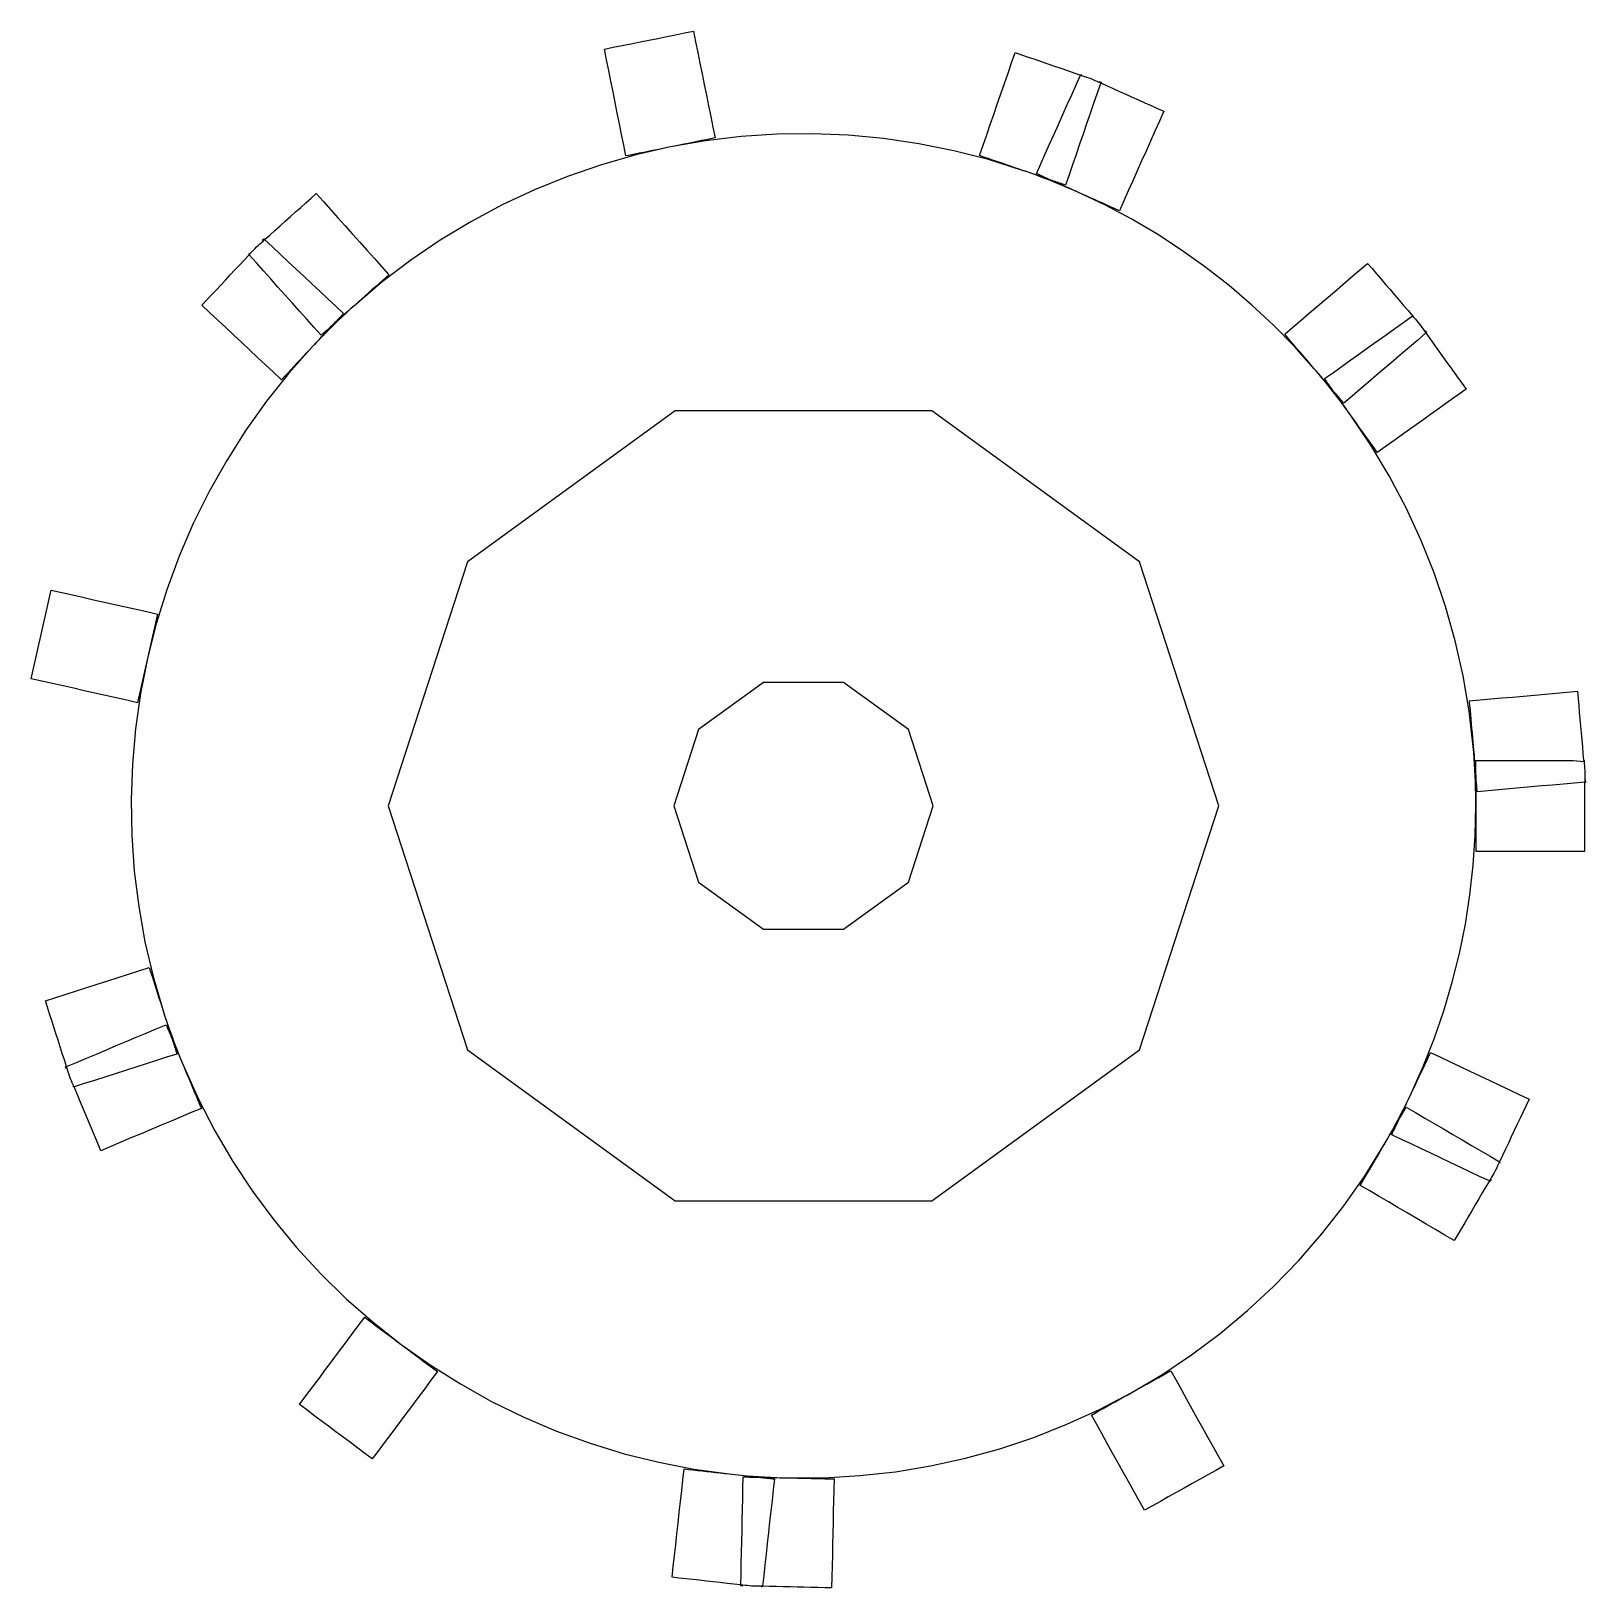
# Model space of a CAD drawing. Extents: x -29.8 to 30.1, y -30.1 to 29.9.
import ezdxf

# ---------------------------------------------------------------- set-up
doc = ezdxf.new("R2010")
doc.units = 0
doc.layers.get('0').update_dxf_attribs({"linetype": 'CONTINUOUS'})

msp = doc.modelspace()

# ---------------------------------------------------------------- linework, layer by layer
for points in [[(-4.156, 29.44), (-4.073, 29.028), (-3.99, 28.616), (-3.906, 28.205), (-3.823, 27.793), (-3.74, 27.381), (-3.657, 26.969), (-3.574, 26.558), (-3.491, 26.146), (-3.408, 25.734), (-3.579, 25.7), (-3.751, 25.665), (-3.923, 25.631), (-4.094, 25.596), (-4.266, 25.561), (-4.437, 25.527), (-4.609, 25.492), (-4.78, 25.457), (-4.952, 25.423), (-5.123, 25.388), (-5.295, 25.354), (-5.466, 25.319), (-5.638, 25.284), (-5.81, 25.25), (-5.981, 25.215), (-6.153, 25.181), (-6.324, 25.146), (-6.496, 25.111), (-6.667, 25.077), (-6.839, 25.042), (-6.922, 25.454), (-7.005, 25.865), (-7.088, 26.277), (-7.171, 26.689), (-7.254, 27.101), (-7.337, 27.512), (-7.42, 27.924), (-7.503, 28.336), (-7.587, 28.747), (-7.67, 29.159), (-7.327, 29.228), (-6.983, 29.298), (-6.64, 29.367), (-6.297, 29.436), (-5.954, 29.505), (-5.611, 29.574), (-5.268, 29.644), (-4.925, 29.713), (-4.582, 29.782), (-4.239, 29.851)], [(16, 0), (12.944, 9.405), (4.944, 15.217), (-4.944, 15.217), (-12.944, 9.405), (-16, 0), (-12.944, -9.405), (-4.944, -15.217), (4.944, -15.217), (12.944, -9.405)], [(-28.573, 8.22), (-28.163, 8.128), (-27.753, 8.036), (-27.343, 7.943), (-26.934, 7.851), (-26.524, 7.759), (-26.114, 7.667), (-25.704, 7.575), (-25.295, 7.483), (-24.885, 7.39), (-24.923, 7.22), (-24.962, 7.049), (-25, 6.878), (-25.038, 6.708), (-25.077, 6.537), (-25.115, 6.366), (-25.154, 6.195), (-25.192, 6.025), (-25.23, 5.854), (-25.269, 5.683), (-25.307, 5.512), (-25.346, 5.342), (-25.384, 5.171), (-25.422, 5), (-25.461, 4.829), (-25.499, 4.659), (-25.538, 4.488), (-25.576, 4.317), (-25.614, 4.146), (-25.653, 3.976), (-26.063, 4.068), (-26.472, 4.16), (-26.882, 4.252), (-27.292, 4.344), (-27.702, 4.437), (-28.111, 4.529), (-28.521, 4.621), (-28.931, 4.713), (-29.341, 4.805), (-29.75, 4.897), (-29.674, 5.239), (-29.597, 5.58), (-29.52, 5.922), (-29.443, 6.263), (-29.366, 6.605), (-29.29, 6.946), (-29.213, 7.288), (-29.136, 7.629), (-29.059, 7.971), (-28.982, 8.312)], [(5, 0), (4.045, 2.939), (1.545, 4.755), (-1.545, 4.755), (-4.045, 2.939), (-5, 0), (-4.045, -2.939), (-1.545, -4.755), (1.545, -4.755), (4.045, -2.939)], [(-19.164, -22.731), (-18.913, -22.394), (-18.662, -22.058), (-18.41, -21.721), (-18.159, -21.385), (-17.908, -21.048), (-17.656, -20.712), (-17.405, -20.376), (-17.153, -20.039), (-16.902, -19.703), (-16.762, -19.807), (-16.622, -19.912), (-16.482, -20.017), (-16.341, -20.121), (-16.201, -20.226), (-16.061, -20.331), (-15.921, -20.436), (-15.781, -20.54), (-15.64, -20.645), (-15.5, -20.75), (-15.36, -20.855), (-15.22, -20.959), (-15.08, -21.064), (-14.939, -21.169), (-14.799, -21.274), (-14.659, -21.378), (-14.519, -21.483), (-14.379, -21.588), (-14.238, -21.692), (-14.098, -21.797), (-14.349, -22.134), (-14.601, -22.47), (-14.852, -22.807), (-15.104, -23.143), (-15.355, -23.48), (-15.606, -23.816), (-15.858, -24.153), (-16.109, -24.489), (-16.36, -24.826), (-16.612, -25.162), (-16.892, -24.953), (-17.172, -24.743), (-17.453, -24.534), (-17.733, -24.324), (-18.014, -24.115), (-18.294, -23.905), (-18.574, -23.696), (-18.855, -23.486), (-19.135, -23.277), (-19.416, -23.067)], [(12.931, -26.772), (12.727, -26.405), (12.522, -26.038), (12.318, -25.672), (12.113, -25.305), (11.908, -24.938), (11.704, -24.571), (11.499, -24.205), (11.295, -23.838), (11.09, -23.471), (11.243, -23.386), (11.396, -23.3), (11.548, -23.215), (11.701, -23.13), (11.854, -23.045), (12.007, -22.959), (12.16, -22.874), (12.313, -22.789), (12.465, -22.704), (12.618, -22.618), (12.771, -22.533), (12.924, -22.448), (13.077, -22.363), (13.229, -22.277), (13.382, -22.192), (13.535, -22.107), (13.688, -22.022), (13.841, -21.936), (13.994, -21.851), (14.146, -21.766), (14.351, -22.133), (14.556, -22.499), (14.76, -22.866), (14.965, -23.233), (15.17, -23.6), (15.374, -23.967), (15.579, -24.333), (15.783, -24.7), (15.988, -25.067), (16.193, -25.434), (15.887, -25.604), (15.581, -25.775), (15.276, -25.945), (14.97, -26.116), (14.664, -26.286), (14.359, -26.457), (14.053, -26.627), (13.747, -26.798), (13.442, -26.968), (13.136, -27.139)]]:
    msp.add_lwpolyline(points, close=True)
for points in [[(11.382, 27.915), (11.461, 27.888), (11.448, 27.853), (11.692, 27.744), (11.935, 27.635), (12.178, 27.527), (12.421, 27.418), (12.665, 27.309), (12.908, 27.2), (13.151, 27.092), (13.394, 26.983), (13.638, 26.874), (13.881, 26.766), (13.71, 26.382), (13.538, 25.999), (13.367, 25.615), (13.195, 25.232), (13.024, 24.848), (12.853, 24.465), (12.681, 24.081), (12.51, 23.698), (12.338, 23.315), (12.167, 22.931), (12.007, 23.003), (11.847, 23.074), (11.688, 23.145), (11.528, 23.217), (11.368, 23.288), (11.208, 23.36), (11.049, 23.431), (10.889, 23.502), (10.729, 23.574), (10.569, 23.645), (10.465, 23.692), (10.36, 23.739), (10.255, 23.786), (10.15, 23.833), (10.046, 23.879), (9.941, 23.926), (9.836, 23.973), (9.732, 24.02), (9.627, 24.067), (9.522, 24.113), (9.467, 24.138), (9.412, 24.163), (9.357, 24.187), (9.302, 24.212), (9.247, 24.236), (9.192, 24.261), (9.137, 24.286), (9.082, 24.31), (9.027, 24.335), (8.972, 24.359), (9.142, 24.739), (9.311, 25.12), (9.481, 25.5), (9.651, 25.88), (9.821, 26.26), (9.991, 26.64), (10.161, 27.02), (10.331, 27.4), (10.501, 27.78), (10.671, 28.16), (10.75, 28.133), (10.829, 28.105), (10.908, 28.078), (10.987, 28.051), (11.066, 28.024), (11.143, 27.989), (11.219, 27.955), (11.296, 27.921), (11.372, 27.887), (11.448, 27.853), (11.313, 27.459), (11.177, 27.066), (11.042, 26.672), (10.906, 26.278), (10.77, 25.885), (10.635, 25.491), (10.499, 25.098), (10.364, 24.704), (10.228, 24.311), (10.092, 23.917), (10.035, 23.937), (9.978, 23.956), (9.921, 23.976), (9.864, 23.995), (9.807, 24.015), (9.75, 24.035), (9.693, 24.054), (9.636, 24.074), (9.579, 24.094), (9.522, 24.113), (9.414, 24.151), (9.305, 24.188), (9.197, 24.225), (9.088, 24.263), (8.98, 24.3), (8.872, 24.338), (8.763, 24.375), (8.655, 24.412), (8.546, 24.45), (8.438, 24.487), (8.272, 24.544), (8.107, 24.601), (7.941, 24.658), (7.776, 24.715), (7.61, 24.772), (7.445, 24.829), (7.28, 24.886), (7.114, 24.943), (6.949, 25), (6.783, 25.057), (6.92, 25.454), (7.057, 25.851), (7.194, 26.248), (7.331, 26.645), (7.467, 27.043), (7.604, 27.44), (7.741, 27.837), (7.878, 28.234), (8.015, 28.631), (8.151, 29.028), (8.403, 28.941), (8.655, 28.854), (8.907, 28.768), (9.159, 28.681), (9.411, 28.594), (9.663, 28.507), (9.915, 28.42), (10.167, 28.334), (10.419, 28.247), (10.671, 28.16), (10.672, 28.163), (10.724, 28.177)], [(30.1, 1.708), (30.067, 1.75), (30.063, 1.75), (30.039, 2.015), (30.016, 2.281), (29.992, 2.546), (29.969, 2.812), (29.945, 3.077), (29.922, 3.342), (29.898, 3.608), (29.875, 3.873), (29.851, 4.139), (29.827, 4.404), (29.409, 4.367), (28.991, 4.33), (28.572, 4.293), (28.154, 4.255), (27.736, 4.218), (27.317, 4.181), (26.899, 4.144), (26.481, 4.107), (26.062, 4.07), (25.644, 4.033), (25.659, 3.858), (25.675, 3.684), (25.69, 3.51), (25.706, 3.335), (25.721, 3.161), (25.737, 2.987), (25.752, 2.812), (25.768, 2.638), (25.783, 2.464), (25.799, 2.29), (25.809, 2.175), (25.819, 2.061), (25.829, 1.947), (25.839, 1.833), (25.849, 1.718), (25.859, 1.604), (25.87, 1.49), (25.88, 1.376), (25.89, 1.261), (25.9, 1.147), (25.9, 1.032), (25.9, 0.918), (25.9, 0.803), (25.943, 0.667), (25.937, 0.727), (25.932, 0.787), (25.927, 0.847), (25.921, 0.907), (25.916, 0.967), (25.911, 1.027), (25.905, 1.087), (25.9, 1.147), (25.9, 1.207), (25.9, 1.268), (25.9, 1.328), (25.9, 1.388), (25.9, 1.449), (25.9, 1.509), (25.9, 1.569), (25.9, 1.629), (25.9, 1.69), (25.9, 1.75), (26.316, 1.75), (26.733, 1.75), (27.149, 1.75), (27.565, 1.75), (27.981, 1.75), (28.398, 1.75), (28.814, 1.75), (29.23, 1.75), (29.647, 1.75), (30.067, 1.708), (30.074, 1.625), (30.081, 1.542), (30.089, 1.458), (30.096, 1.375), (30.1, 1.291), (30.1, 1.207), (30.1, 1.124), (30.1, 1.04), (30.1, 0.956), (30.1, 0.914), (29.685, 0.878), (29.271, 0.841), (28.856, 0.804), (28.441, 0.767), (28.027, 0.73), (27.612, 0.694), (27.197, 0.657), (26.783, 0.62), (26.368, 0.583), (25.953, 0.546), (25.948, 0.606), (25.9, 0.688), (25.9, 0.574), (25.9, 0.459), (25.9, 0.344), (25.9, 0.229), (25.9, 0.115), (25.9, 0), (25.899, 0.229), (25.896, 0.458), (25.891, 0.688), (25.884, 0.917), (25.875, 1.146), (25.863, 1.375), (25.85, 1.604), (25.835, 1.832), (25.818, 2.061), (25.799, 2.29), (25.641, 3.655), (25.411, 5.011), (25.109, 6.353), (24.736, 7.676), (24.294, 8.978), (23.783, 10.255), (23.206, 11.503), (22.562, 12.718), (21.856, 13.898), (21.087, 15.038), (20.953, 15.224), (20.818, 15.409), (20.681, 15.592), (20.542, 15.775), (20.401, 15.956), (20.259, 16.136), (20.116, 16.315), (19.97, 16.492), (19.824, 16.668), (19.675, 16.843), (18.911, 17.697), (18.11, 18.516), (17.273, 19.299), (16.403, 20.044), (15.5, 20.75), (14.567, 21.415), (13.606, 22.038), (12.618, 22.619), (11.605, 23.155), (10.569, 23.645), (10.36, 23.738), (10.149, 23.829), (9.938, 23.918), (9.726, 24.005), (9.513, 24.09), (9.299, 24.173), (9.085, 24.254), (8.87, 24.334), (8.654, 24.411), (8.438, 24.487), (7.126, 24.9), (5.795, 25.243), (4.447, 25.515), (3.086, 25.715), (1.717, 25.843), (0.343, 25.898), (-1.032, 25.879), (-2.404, 25.788), (-3.769, 25.624), (-5.123, 25.388), (-6.464, 25.081), (-7.785, 24.702), (-9.086, 24.254), (-10.36, 23.738), (-11.605, 23.155), (-12.818, 22.506), (-13.994, 21.794), (-15.131, 21.021), (-16.225, 20.188), (-17.274, 19.298), (-17.444, 19.145), (-17.613, 18.99), (-17.78, 18.833), (-17.946, 18.675), (-18.111, 18.515), (-18.274, 18.354), (-18.436, 18.192), (-18.596, 18.028), (-18.755, 17.863), (-18.912, 17.696), (-19.825, 16.667), (-20.681, 15.592), (-21.479, 14.472), (-22.217, 13.312), (-22.892, 12.114), (-23.503, 10.882), (-24.047, 9.619), (-24.524, 8.329), (-24.932, 7.016), (-25.269, 5.683), (-25.535, 4.334), (-25.729, 2.973), (-25.85, 1.603), (-25.899, 0.229), (-25.875, -1.146), (-25.777, -2.517), (-25.607, -3.882), (-25.365, -5.236), (-25.052, -6.574), (-24.667, -7.895), (-24.597, -8.113), (-24.524, -8.33), (-24.449, -8.547), (-24.373, -8.763), (-24.294, -8.978), (-24.214, -9.193), (-24.131, -9.407), (-24.047, -9.62), (-23.961, -9.833), (-23.873, -10.044), (-23.306, -11.297), (-22.674, -12.518), (-21.978, -13.704), (-21.219, -14.851), (-20.401, -15.956), (-19.526, -17.016), (-18.595, -18.029), (-17.612, -18.99), (-16.579, -19.898), (-15.5, -20.75), (-14.377, -21.543), (-13.213, -22.276), (-12.013, -22.946), (-10.778, -23.551), (-9.513, -24.09), (-8.221, -24.561), (-6.906, -24.962), (-5.571, -25.294), (-4.221, -25.554), (-2.859, -25.742), (-2.631, -25.766), (-2.403, -25.788), (-2.175, -25.809), (-1.946, -25.827), (-1.717, -25.843), (-1.489, -25.857), (-1.26, -25.869), (-1.031, -25.879), (-0.801, -25.888), (-0.572, -25.894), (0.803, -25.888), (2.175, -25.808), (3.542, -25.657), (4.899, -25.433), (6.242, -25.137), (7.567, -24.77), (8.871, -24.334), (10.15, -23.828), (11.4, -23.256), (12.618, -22.618), (13.801, -21.917), (14.944, -21.154), (16.046, -20.331), (17.102, -19.45), (18.111, -18.515), (19.068, -17.528), (19.971, -16.491), (20.818, -15.408), (21.607, -14.282), (22.334, -13.115), (22.449, -12.917), (22.563, -12.717), (22.674, -12.517), (22.784, -12.316), (22.892, -12.114), (22.999, -11.911), (23.103, -11.707), (23.206, -11.502), (23.307, -11.296), (23.406, -11.089), (23.874, -10.043), (24.294, -8.977), (24.668, -7.894), (24.993, -6.795), (25.269, -5.683), (25.495, -4.56), (25.672, -3.428), (25.799, -2.289), (25.875, -1.146), (25.9, 0), (25.9, -0.175), (25.9, -0.35), (25.9, -0.525), (25.9, -0.7), (25.9, -0.875), (25.9, -1.05), (25.9, -1.225), (25.9, -1.4), (25.9, -1.575), (25.9, -1.75), (26.32, -1.75), (26.74, -1.75), (27.16, -1.75), (27.58, -1.75), (28, -1.75), (28.42, -1.75), (28.84, -1.75), (29.26, -1.75), (29.68, -1.75), (30.1, -1.75), (30.1, -1.484), (30.1, -1.217), (30.1, -0.951), (30.1, -0.684), (30.1, -0.418), (30.1, -0.151), (30.1, 0.115), (30.1, 0.382), (30.1, 0.648), (30.1, 0.914), (30.137, 0.918), (30.129, 1.001)], [(-20.84, 21.782), (-20.783, 21.843), (-20.756, 21.818), (-20.558, 21.996), (-20.359, 22.173), (-20.161, 22.351), (-19.962, 22.529), (-19.764, 22.707), (-19.565, 22.884), (-19.366, 23.062), (-19.168, 23.24), (-18.969, 23.417), (-18.771, 23.595), (-18.491, 23.282), (-18.211, 22.969), (-17.931, 22.656), (-17.65, 22.343), (-17.37, 22.03), (-17.09, 21.717), (-16.81, 21.404), (-16.53, 21.091), (-16.25, 20.779), (-15.97, 20.466), (-16.1, 20.349), (-16.231, 20.232), (-16.361, 20.115), (-16.491, 19.999), (-16.622, 19.882), (-16.752, 19.765), (-16.883, 19.649), (-17.013, 19.532), (-17.143, 19.415), (-17.274, 19.298), (-17.359, 19.222), (-17.445, 19.145), (-17.53, 19.069), (-17.616, 18.992), (-17.701, 18.916), (-17.786, 18.839), (-17.872, 18.763), (-17.957, 18.686), (-18.043, 18.61), (-18.128, 18.533), (-18.173, 18.493), (-18.218, 18.453), (-18.263, 18.413), (-18.308, 18.373), (-18.353, 18.332), (-18.398, 18.292), (-18.443, 18.252), (-18.488, 18.212), (-18.533, 18.172), (-18.578, 18.131), (-18.855, 18.441), (-19.133, 18.752), (-19.411, 19.062), (-19.688, 19.372), (-19.966, 19.682), (-20.244, 19.992), (-20.521, 20.303), (-20.799, 20.613), (-21.076, 20.923), (-21.354, 21.233), (-21.297, 21.294), (-21.24, 21.355), (-21.182, 21.417), (-21.125, 21.478), (-21.068, 21.539), (-21.006, 21.595), (-20.943, 21.651), (-20.881, 21.706), (-20.819, 21.762), (-20.756, 21.818), (-20.452, 21.534), (-20.148, 21.249), (-19.844, 20.965), (-19.54, 20.68), (-19.236, 20.396), (-18.932, 20.111), (-18.628, 19.827), (-18.324, 19.543), (-18.02, 19.258), (-17.716, 18.974), (-17.758, 18.93), (-17.799, 18.886), (-17.84, 18.842), (-17.881, 18.798), (-17.922, 18.754), (-17.964, 18.71), (-18.005, 18.666), (-18.046, 18.622), (-18.087, 18.577), (-18.128, 18.533), (-18.207, 18.45), (-18.285, 18.366), (-18.363, 18.282), (-18.442, 18.198), (-18.52, 18.115), (-18.599, 18.031), (-18.677, 17.947), (-18.755, 17.863), (-18.834, 17.78), (-18.912, 17.696), (-19.032, 17.568), (-19.151, 17.44), (-19.271, 17.313), (-19.39, 17.185), (-19.51, 17.057), (-19.629, 16.929), (-19.749, 16.801), (-19.869, 16.674), (-19.988, 16.546), (-20.108, 16.418), (-20.414, 16.705), (-20.721, 16.992), (-21.028, 17.279), (-21.334, 17.566), (-21.641, 17.853), (-21.948, 18.14), (-22.254, 18.427), (-22.561, 18.714), (-22.868, 19.001), (-23.175, 19.288), (-22.992, 19.482), (-22.81, 19.677), (-22.628, 19.871), (-22.446, 20.066), (-22.264, 20.26), (-22.082, 20.455), (-21.9, 20.65), (-21.718, 20.844), (-21.536, 21.039), (-21.354, 21.233), (-21.357, 21.236), (-21.348, 21.289)], [(23.95, 18.308), (24.004, 18.245), (23.976, 18.221), (24.131, 18.004), (24.285, 17.787), (24.44, 17.57), (24.595, 17.353), (24.749, 17.136), (24.904, 16.919), (25.059, 16.702), (25.214, 16.485), (25.368, 16.269), (25.523, 16.052), (25.181, 15.808), (24.839, 15.564), (24.497, 15.32), (24.155, 15.076), (23.813, 14.832), (23.471, 14.588), (23.129, 14.345), (22.787, 14.101), (22.445, 13.857), (22.103, 13.613), (22.002, 13.755), (21.9, 13.898), (21.799, 14.04), (21.697, 14.183), (21.595, 14.325), (21.494, 14.468), (21.392, 14.61), (21.291, 14.753), (21.189, 14.895), (21.087, 15.038), (21.021, 15.131), (20.954, 15.225), (20.887, 15.318), (20.821, 15.411), (20.754, 15.505), (20.688, 15.598), (20.621, 15.692), (20.555, 15.785), (20.488, 15.878), (20.421, 15.972), (20.386, 16.021), (20.351, 16.07), (20.316, 16.119), (20.281, 16.168), (20.246, 16.217), (20.211, 16.266), (20.176, 16.315), (20.141, 16.364), (20.106, 16.414), (20.071, 16.463), (20.41, 16.704), (20.749, 16.946), (21.088, 17.188), (21.427, 17.429), (21.766, 17.671), (22.105, 17.913), (22.444, 18.155), (22.783, 18.396), (23.122, 18.638), (23.461, 18.88), (23.515, 18.816), (23.57, 18.753), (23.624, 18.689), (23.678, 18.625), (23.733, 18.562), (23.781, 18.494), (23.83, 18.425), (23.879, 18.357), (23.927, 18.289), (23.976, 18.221), (23.66, 17.95), (23.343, 17.679), (23.027, 17.409), (22.711, 17.138), (22.395, 16.867), (22.078, 16.597), (21.762, 16.326), (21.446, 16.055), (21.13, 15.784), (20.813, 15.514), (20.774, 15.559), (20.735, 15.605), (20.696, 15.651), (20.657, 15.697), (20.617, 15.743), (20.578, 15.788), (20.539, 15.834), (20.5, 15.88), (20.461, 15.926), (20.421, 15.972), (20.347, 16.059), (20.272, 16.146), (20.198, 16.233), (20.123, 16.32), (20.048, 16.407), (19.974, 16.495), (19.899, 16.582), (19.825, 16.669), (19.75, 16.756), (19.675, 16.843), (19.562, 16.976), (19.448, 17.109), (19.334, 17.242), (19.22, 17.375), (19.106, 17.508), (18.993, 17.641), (18.879, 17.774), (18.765, 17.907), (18.651, 18.04), (18.537, 18.172), (18.856, 18.446), (19.175, 18.719), (19.495, 18.992), (19.814, 19.265), (20.133, 19.538), (20.452, 19.811), (20.771, 20.084), (21.09, 20.358), (21.409, 20.631), (21.728, 20.904), (21.901, 20.701), (22.075, 20.499), (22.248, 20.297), (22.421, 20.094), (22.594, 19.892), (22.768, 19.689), (22.941, 19.487), (23.114, 19.285), (23.287, 19.082), (23.461, 18.88), (23.464, 18.882), (23.515, 18.867)], [(-28.391, -10.137), (-28.423, -10.06), (-28.389, -10.046), (-28.47, -9.792), (-28.551, -9.538), (-28.633, -9.284), (-28.714, -9.031), (-28.795, -8.777), (-28.876, -8.523), (-28.957, -8.269), (-29.039, -8.016), (-29.12, -7.762), (-29.201, -7.508), (-28.801, -7.38), (-28.401, -7.252), (-28.001, -7.124), (-27.601, -6.996), (-27.201, -6.868), (-26.801, -6.74), (-26.401, -6.612), (-26.001, -6.484), (-25.601, -6.356), (-25.201, -6.228), (-25.148, -6.395), (-25.094, -6.561), (-25.041, -6.728), (-24.988, -6.895), (-24.934, -7.061), (-24.881, -7.228), (-24.828, -7.395), (-24.774, -7.561), (-24.721, -7.728), (-24.667, -7.895), (-24.633, -8.004), (-24.598, -8.113), (-24.563, -8.222), (-24.528, -8.332), (-24.493, -8.441), (-24.458, -8.55), (-24.423, -8.659), (-24.388, -8.769), (-24.353, -8.878), (-24.318, -8.987), (-24.299, -9.044), (-24.281, -9.102), (-24.263, -9.159), (-24.244, -9.217), (-24.226, -9.274), (-24.208, -9.332), (-24.189, -9.389), (-24.171, -9.446), (-24.152, -9.504), (-24.134, -9.561), (-24.531, -9.688), (-24.927, -9.815), (-25.324, -9.942), (-25.72, -10.069), (-26.117, -10.196), (-26.513, -10.323), (-26.91, -10.45), (-27.306, -10.576), (-27.702, -10.703), (-28.099, -10.83), (-28.131, -10.753), (-28.164, -10.676), (-28.196, -10.599), (-28.229, -10.522), (-28.261, -10.444), (-28.287, -10.365), (-28.312, -10.285), (-28.338, -10.205), (-28.363, -10.125), (-28.389, -10.046), (-28.005, -9.884), (-27.621, -9.723), (-27.238, -9.561), (-26.854, -9.4), (-26.47, -9.238), (-26.087, -9.077), (-25.703, -8.916), (-25.319, -8.754), (-24.935, -8.593), (-24.552, -8.431), (-24.528, -8.487), (-24.505, -8.542), (-24.482, -8.598), (-24.458, -8.654), (-24.435, -8.709), (-24.411, -8.765), (-24.388, -8.82), (-24.365, -8.876), (-24.341, -8.931), (-24.318, -8.987), (-24.273, -9.093), (-24.229, -9.198), (-24.184, -9.304), (-24.14, -9.41), (-24.095, -9.516), (-24.051, -9.621), (-24.007, -9.727), (-23.962, -9.833), (-23.918, -9.939), (-23.873, -10.044), (-23.805, -10.206), (-23.737, -10.367), (-23.669, -10.528), (-23.602, -10.689), (-23.534, -10.851), (-23.466, -11.012), (-23.398, -11.173), (-23.33, -11.335), (-23.262, -11.496), (-23.194, -11.657), (-23.582, -11.82), (-23.969, -11.983), (-24.356, -12.146), (-24.743, -12.309), (-25.13, -12.472), (-25.517, -12.635), (-25.904, -12.797), (-26.291, -12.96), (-26.679, -13.123), (-27.066, -13.286), (-27.169, -13.041), (-27.272, -12.795), (-27.376, -12.549), (-27.479, -12.304), (-27.582, -12.058), (-27.686, -11.813), (-27.789, -11.567), (-27.892, -11.321), (-27.996, -11.076), (-28.099, -10.83), (-28.102, -10.831), (-28.147, -10.802)], [(26.488, -14.394), (26.452, -14.469), (26.419, -14.453), (26.284, -14.683), (26.149, -14.913), (26.014, -15.142), (25.879, -15.372), (25.744, -15.602), (25.609, -15.832), (25.474, -16.061), (25.339, -16.291), (25.205, -16.521), (25.07, -16.751), (24.707, -16.538), (24.345, -16.325), (23.983, -16.113), (23.621, -15.9), (23.259, -15.687), (22.897, -15.475), (22.534, -15.262), (22.172, -15.049), (21.81, -14.837), (21.448, -14.624), (21.537, -14.473), (21.625, -14.322), (21.714, -14.171), (21.802, -14.02), (21.891, -13.869), (21.98, -13.718), (22.068, -13.568), (22.157, -13.417), (22.245, -13.266), (22.334, -13.115), (22.392, -13.016), (22.45, -12.917), (22.508, -12.818), (22.566, -12.719), (22.624, -12.62), (22.683, -12.521), (22.741, -12.423), (22.799, -12.324), (22.857, -12.225), (22.915, -12.126), (22.945, -12.074), (22.976, -12.022), (23.006, -11.97), (23.037, -11.918), (23.068, -11.866), (23.098, -11.814), (23.129, -11.762), (23.159, -11.71), (23.19, -11.658), (23.22, -11.606), (23.579, -11.817), (23.938, -12.027), (24.297, -12.238), (24.656, -12.449), (25.015, -12.66), (25.374, -12.871), (25.733, -13.081), (26.092, -13.292), (26.451, -13.503), (26.81, -13.714), (26.774, -13.789), (26.738, -13.865), (26.702, -13.941), (26.667, -14.016), (26.631, -14.092), (26.588, -14.164), (26.546, -14.237), (26.504, -14.309), (26.461, -14.381), (26.419, -14.453), (26.043, -14.275), (25.666, -14.097), (25.29, -13.918), (24.914, -13.74), (24.538, -13.562), (24.162, -13.384), (23.785, -13.205), (23.409, -13.027), (23.033, -12.849), (22.657, -12.671), (22.683, -12.616), (22.708, -12.562), (22.734, -12.507), (22.76, -12.453), (22.786, -12.398), (22.812, -12.344), (22.837, -12.289), (22.863, -12.235), (22.889, -12.18), (22.915, -12.126), (22.964, -12.022), (23.013, -11.918), (23.062, -11.815), (23.111, -11.711), (23.16, -11.608), (23.21, -11.504), (23.259, -11.4), (23.308, -11.297), (23.357, -11.193), (23.406, -11.089), (23.481, -10.931), (23.556, -10.773), (23.631, -10.615), (23.706, -10.457), (23.781, -10.298), (23.856, -10.14), (23.93, -9.982), (24.005, -9.824), (24.08, -9.666), (24.155, -9.508), (24.535, -9.688), (24.914, -9.867), (25.294, -10.047), (25.673, -10.227), (26.053, -10.407), (26.433, -10.587), (26.812, -10.767), (27.192, -10.946), (27.571, -11.126), (27.951, -11.306), (27.837, -11.547), (27.723, -11.788), (27.609, -12.028), (27.494, -12.269), (27.38, -12.51), (27.266, -12.751), (27.152, -12.991), (27.038, -13.232), (26.924, -13.473), (26.81, -13.714), (26.813, -13.716), (26.821, -13.769)], [(-2.331, -30.056), (-2.415, -30.054), (-2.414, -30.017), (-2.679, -29.988), (-2.943, -29.958), (-3.208, -29.929), (-3.473, -29.899), (-3.738, -29.87), (-4.003, -29.841), (-4.268, -29.811), (-4.532, -29.782), (-4.797, -29.752), (-5.062, -29.723), (-5.016, -29.305), (-4.969, -28.888), (-4.923, -28.471), (-4.877, -28.053), (-4.83, -27.636), (-4.784, -27.218), (-4.737, -26.801), (-4.691, -26.383), (-4.645, -25.966), (-4.598, -25.549), (-4.424, -25.568), (-4.25, -25.587), (-4.077, -25.606), (-3.903, -25.626), (-3.729, -25.645), (-3.555, -25.664), (-3.381, -25.684), (-3.207, -25.703), (-3.033, -25.722), (-2.859, -25.742), (-2.745, -25.754), (-2.631, -25.767), (-2.517, -25.78), (-2.403, -25.792), (-2.289, -25.805), (-2.175, -25.818), (-2.061, -25.83), (-1.947, -25.843), (-1.833, -25.856), (-1.719, -25.868), (-1.659, -25.875), (-1.599, -25.882), (-1.539, -25.888), (-1.479, -25.895), (-1.419, -25.902), (-1.359, -25.908), (-1.3, -25.915), (-1.24, -25.922), (-1.18, -25.928), (-1.12, -25.935), (-1.166, -26.349), (-1.212, -26.762), (-1.258, -27.176), (-1.304, -27.59), (-1.349, -28.004), (-1.395, -28.417), (-1.441, -28.831), (-1.487, -29.245), (-1.533, -29.659), (-1.579, -30.072), (-1.663, -30.071), (-1.747, -30.069), (-1.83, -30.067), (-1.914, -30.065), (-1.998, -30.063), (-2.081, -30.054), (-2.164, -30.045), (-2.247, -30.035), (-2.331, -30.026), (-2.414, -30.017), (-2.405, -29.601), (-2.395, -29.185), (-2.386, -28.768), (-2.377, -28.352), (-2.368, -27.936), (-2.359, -27.52), (-2.349, -27.104), (-2.34, -26.687), (-2.331, -26.271), (-2.322, -25.855), (-2.262, -25.856), (-2.201, -25.858), (-2.141, -25.859), (-2.081, -25.86), (-2.02, -25.862), (-1.96, -25.863), (-1.9, -25.864), (-1.84, -25.866), (-1.779, -25.867), (-1.719, -25.868), (-1.604, -25.871), (-1.49, -25.873), (-1.375, -25.876), (-1.26, -25.878), (-1.146, -25.881), (-1.031, -25.884), (-0.916, -25.886), (-0.802, -25.889), (-0.687, -25.891), (-0.572, -25.894), (-0.397, -25.898), (-0.222, -25.901), (-0.047, -25.905), (0.128, -25.909), (0.302, -25.913), (0.477, -25.917), (0.652, -25.921), (0.827, -25.925), (1.002, -25.928), (1.177, -25.932), (1.168, -26.352), (1.159, -26.772), (1.149, -27.192), (1.14, -27.612), (1.131, -28.032), (1.122, -28.452), (1.112, -28.872), (1.103, -29.292), (1.094, -29.711), (1.084, -30.131), (0.818, -30.125), (0.552, -30.12), (0.285, -30.114), (0.019, -30.108), (-0.247, -30.102), (-0.514, -30.096), (-0.78, -30.09), (-1.047, -30.084), (-1.313, -30.078), (-1.579, -30.072), (-1.58, -30.076), (-1.625, -30.105)]]:
    msp.add_lwpolyline(points)

doc.saveas('drawing.dxf')
